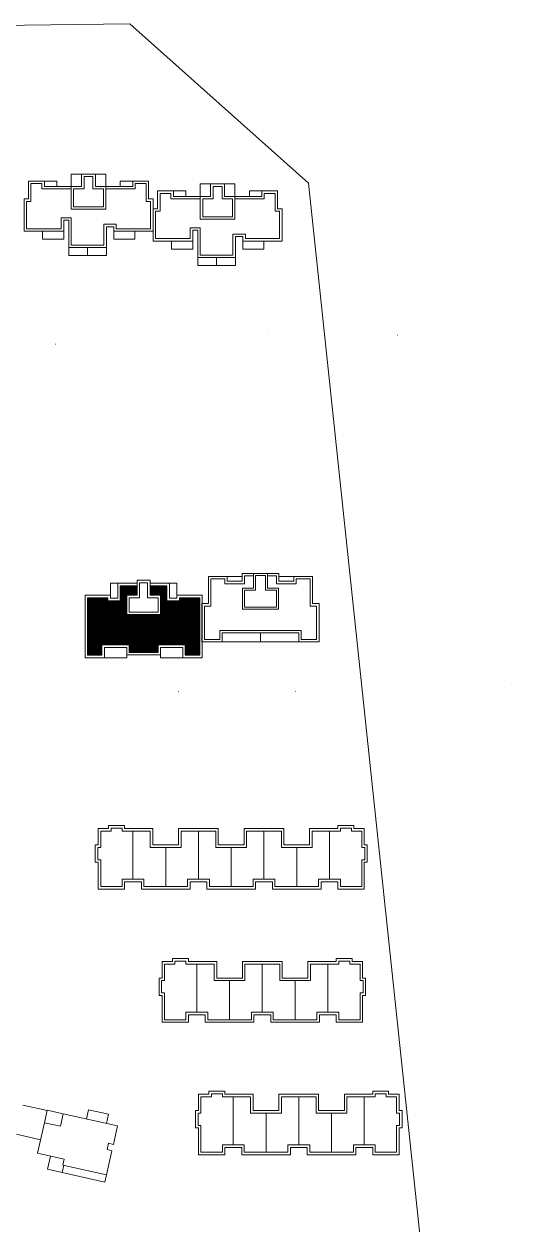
# Model space of a CAD drawing. Extents: x 741202 to 867202, y 603120 to 647617.
# Drawn here: x 811809 to 812989, y 612565 to 615464 of the extents above; entities that cross this region are included whole.
import ezdxf

# ---------------------------------------------------------------- set-up
doc = ezdxf.new("R2010")
doc.units = 0
doc.header["$LTSCALE"] = 1000
doc.header["$MEASUREMENT"] = 0
for name, color, linetype, lineweight in [('140', 2, 'CONTINUOUS', 5), ('DingDianTu', 5, 'CONTINUOUS', 0), ('s2', 1, 'CONTINUOUS', 5)]:
    doc.layers.add(name, color=color, linetype=linetype, lineweight=lineweight)

# ---------------------------------------------------------------- blocks, each defined once
blk = doc.blocks.new('dafasfd')
at = {"layer": 'DingDianTu', "color": 7, "const_width": 100}
blk.add_lwpolyline([(36368038, 16363912), (36368954, 16361479), (36372042, 16362641), (36374261, 16356745), (36369114, 16354807), (36369537, 16353684), (36361113, 16350514), (36359352, 16355194), (36360288, 16355546), (36359830, 16356763), (36358894, 16356410), (36357556, 16359967)], close=True, dxfattribs=at)
for points in [[(36363546, 16362221), (36362876, 16363999), (36359039, 16362555), (36359708, 16360777)], [(36371734, 16355794), (36372686, 16353267), (36369878, 16352210), (36369350, 16353614)]]:
    blk.add_lwpolyline(points, dxfattribs=at)
at = {"layer": 'DingDianTu', "color": 7}
for points in [[(36369878, 16352210), (36361642, 16349110), (36361113, 16350514)], [(36368038, 16363912), (36371127, 16365074), (36372042, 16362641)]]:
    blk.add_lwpolyline(points, dxfattribs=at)
blk = doc.blocks.new('*E30')
at = {"layer": 'DingDianTu', "color": 7, "xscale": 0.001000002024510444, "yscale": 0.001000000163912773, "zscale": 0.001, "rotation": 339.3761177849276}
blk.add_blockref('dafasfd', (22613, -20413), dxfattribs=at)
blk = doc.blocks.new('*E29')
at = {"layer": 'DingDianTu', "color": 7, "xscale": 0.001000002024510444, "yscale": 0.001000000163912773, "zscale": 0.001, "rotation": 339.3761177849276}
blk.add_blockref('dafasfd', (22613, -20413), dxfattribs=at)
blk = doc.blocks.new('*E28')
at = {"layer": 'DingDianTu', "color": 7, "xscale": 0.001000002024510444, "yscale": 0.001000000163912773, "zscale": 0.001, "rotation": 339.3761177849276}
blk.add_blockref('dafasfd', (22613, -20413), dxfattribs=at)
blk = doc.blocks.new('*E25')
at = {"layer": 'DingDianTu', "color": 7, "xscale": 0.001000002024510444, "yscale": 0.001000000163912773, "zscale": 0.001, "rotation": 339.3761177849276}
blk.add_blockref('dafasfd', (22613, -20413), dxfattribs=at)
blk = doc.blocks.new('*E24')
at = {"layer": 'DingDianTu', "color": 7, "xscale": 0.001000002024510444, "yscale": 0.001000000163912773, "zscale": 0.001, "rotation": 339.3761177849276}
blk.add_blockref('dafasfd', (22613, -20413), dxfattribs=at)
blk = doc.blocks.new('*E23')
at = {"layer": 'DingDianTu', "color": 7, "xscale": 0.001000002024510444, "yscale": 0.001000000163912773, "zscale": 0.001, "rotation": 339.3761177849276}
blk.add_blockref('dafasfd', (22613, -20413), dxfattribs=at)

msp = doc.modelspace()

# ---------------------------------------------------------------- hatches: boundary and pattern name
at = {"layer": 's2', "linetype": 'ByBlock'}
h = msp.add_hatch(dxfattribs=at)
h.set_pattern_fill('ANSI31', color=256, scale=1.2, style=0)
h.set_pattern_definition([(45, (392859.025, 60000), (-1.347038418, 1.347038418), [])])
h.paths.add_polyline_path([(812139.1, 614037.3), (812057.5, 614037.3), (812057.5, 614084.1), (812082.7, 614084.1), (812082.7, 614106.9), (812041.9, 614106.9), (812041.9, 614070.9), (812011.9, 614070.9), (812011.9, 614078.1), (811996.3, 614078.1), (811962.7, 614078.1), (811962.7, 613938.9), (811997.5, 613938.9), (811997.5, 613964.1), (812063.5, 613964.1), (812063.5, 613946.1), (812098.3, 613946.1), (812133.1, 613946.1), (812133.1, 613964.1), (812199.1, 613964.1), (812199.1, 613938.9), (812233.9, 613938.9), (812233.9, 614078.1), (812200.3, 614078.1), (812184.7, 614078.1), (812184.7, 614070.9), (812154.7, 614070.9), (812154.7, 614106.9), (812113.9, 614106.9), (812113.9, 614084.1), (812139.1, 614084.1)])

# ---------------------------------------------------------------- linework, layer by layer
at = {"layer": '140', "color": 7}
for p, q in [((812064.8, 615464.3), (807511.7, 615409.4)), ((812497.2, 615080), (812064.8, 615464.3)), ((811819.9, 615084.9), (811858.3, 615084.9)), ((811819.9, 615041.7), (811819.9, 615084.9)), ((811858.3, 615084.9), (811858.3, 615071.7)), ((811858.3, 615084.9), (811888.3, 615084.9)), ((811888.3, 615084.9), (811888.3, 615071.7)), ((811923.1, 615071.7), (811923.1, 615101.7)), ((811923.1, 615101.7), (811948.3, 615101.7)), ((811948.3, 615071.7), (811948.3, 615101.7)), ((811948.3, 615101.7), (811981.9, 615101.7)), ((811975.9, 615095.7), (811954.3, 615095.7)), ((811954.3, 615095.7), (811954.3, 615065.7)), ((811975.9, 615065.7), (811975.9, 615095.7)), ((811981.9, 615101.7), (811981.9, 615071.7)), ((811981.9, 615101.7), (812007.1, 615101.7)), ((812007.1, 615101.7), (812007.1, 615071.7)), ((812041.9, 615071.7), (812041.9, 615084.9)), ((812041.9, 615084.9), (812071.9, 615084.9)), ((812071.9, 615071.7), (812071.9, 615084.9)), ((812071.9, 615084.9), (812110.3, 615084.9)), ((812110.3, 615084.9), (812110.3, 615041.7)), ((811825.9, 615035.7), (811825.9, 615078.9)), ((811825.9, 615078.9), (811852.3, 615078.9)), ((811852.3, 615078.9), (811852.3, 615065.7)), ((811852.3, 615065.7), (811923.1, 615065.7)), ((811858.3, 615071.7), (811948.3, 615071.7)), ((811923.1, 615071.7), (811923.1, 615016.5)), ((811929.1, 615065.7), (811929.1, 615022.5)), ((811954.3, 615065.7), (811929.1, 615065.7)), ((812001.1, 615065.7), (811975.9, 615065.7)), ((811981.9, 615071.7), (812071.9, 615071.7)), ((812001.1, 615022.5), (812001.1, 615065.7)), ((812007.1, 615016.5), (812007.1, 615071.7)), ((812007.1, 615065.7), (812077.9, 615065.7)), ((812077.9, 615065.7), (812077.9, 615078.9)), ((812077.9, 615078.9), (812104.3, 615078.9)), ((812104.3, 615078.9), (812104.3, 615035.7)), ((812131.9, 615060.9), (812170.3, 615060.9)), ((812131.9, 615017.7), (812131.9, 615060.9)), ((812137.9, 615011.7), (812137.9, 615054.9)), ((812137.9, 615054.9), (812164.3, 615054.9)), ((812164.3, 615054.9), (812164.3, 615041.7)), ((812170.3, 615060.9), (812170.3, 615047.7)), ((812170.3, 615060.9), (812200.3, 615060.9)), ((812200.3, 615060.9), (812200.3, 615047.7)), ((812235.1, 615047.7), (812235.1, 615077.7)), ((812235.1, 615077.7), (812260.3, 615077.7)), ((812260.3, 615047.7), (812260.3, 615077.7)), ((812260.3, 615077.7), (812293.9, 615077.7)), ((812287.9, 615071.7), (812266.3, 615071.7)), ((812266.3, 615071.7), (812266.3, 615041.7)), ((812287.9, 615041.7), (812287.9, 615071.7)), ((812293.9, 615077.7), (812293.9, 615047.7)), ((812293.9, 615077.7), (812319.1, 615077.7)), ((812319.1, 615077.7), (812319.1, 615047.7)), ((812353.9, 615047.7), (812353.9, 615060.9)), ((812353.9, 615060.9), (812383.9, 615060.9)), ((812383.9, 615047.7), (812383.9, 615060.9)), ((812383.9, 615060.9), (812422.3, 615060.9)), ((812389.9, 615041.7), (812389.9, 615054.9)), ((812389.9, 615054.9), (812416.3, 615054.9)), ((812416.3, 615054.9), (812416.3, 615011.7)), ((812422.3, 615060.9), (812422.3, 615017.7)), ((812987.5, 610454.9), (812497.2, 615080)), ((811809.1, 614963.7), (811809.1, 615041.7)), ((811809.1, 615041.7), (811819.9, 615041.7)), ((811815.1, 614969.7), (811815.1, 615035.7)), ((811815.1, 615035.7), (811825.9, 615035.7)), ((812104.3, 615035.7), (812115.1, 615035.7)), ((812110.3, 615041.7), (812121.1, 615041.7)), ((812115.1, 615035.7), (812115.1, 614969.7)), ((812121.1, 615041.7), (812121.1, 614963.7)), ((812164.3, 615041.7), (812235.1, 615041.7)), ((812170.3, 615047.7), (812260.3, 615047.7)), ((812235.1, 615047.7), (812235.1, 614992.5)), ((812241.1, 615041.7), (812241.1, 614998.5)), ((812266.3, 615041.7), (812241.1, 615041.7)), ((812313.1, 615041.7), (812287.9, 615041.7)), ((812293.9, 615047.7), (812383.9, 615047.7)), ((812313.1, 614998.5), (812313.1, 615041.7)), ((812319.1, 614992.5), (812319.1, 615047.7)), ((812319.1, 615041.7), (812389.9, 615041.7)), ((811923.1, 614996.1), (811899.1, 614996.1)), ((811899.1, 614996.1), (811899.1, 614969.7)), ((811923.1, 615016.5), (812007.1, 615016.5)), ((811923.1, 614930.1), (811923.1, 614996.1)), ((811929.1, 615022.5), (812001.1, 615022.5)), ((812121.1, 614939.7), (812121.1, 615017.7)), ((812121.1, 615017.7), (812131.9, 615017.7)), ((812127.1, 614945.7), (812127.1, 615011.7)), ((812127.1, 615011.7), (812137.9, 615011.7)), ((812241.1, 614998.5), (812313.1, 614998.5)), ((812416.3, 615011.7), (812427.1, 615011.7)), ((812422.3, 615017.7), (812433.1, 615017.7)), ((812427.1, 615011.7), (812427.1, 614945.7)), ((812433.1, 615017.7), (812433.1, 614939.7)), ((811899.1, 614969.7), (811815.1, 614969.7)), ((811917.1, 614990.1), (811905.1, 614990.1)), ((811905.1, 614990.1), (811905.1, 614963.7)), ((811917.1, 614924.1), (811917.1, 614990.1)), ((812032.3, 614980.5), (812002.3, 614980.5)), ((812002.3, 614980.5), (812002.3, 614930.1)), ((812026.3, 614974.5), (812008.3, 614974.5)), ((812008.3, 614974.5), (812008.3, 614924.1)), ((812026.3, 614963.7), (812026.3, 614974.5)), ((812032.3, 614969.7), (812032.3, 614980.5)), ((812115.1, 614969.7), (812032.3, 614969.7)), ((812235.1, 614972.1), (812211.1, 614972.1)), ((812211.1, 614972.1), (812211.1, 614945.7)), ((812229.1, 614966.1), (812217.1, 614966.1)), ((812217.1, 614966.1), (812217.1, 614939.7)), ((812229.1, 614900.1), (812229.1, 614966.1)), ((812235.1, 614992.5), (812319.1, 614992.5)), ((812235.1, 614906.1), (812235.1, 614972.1)), ((811905.1, 614963.7), (811809.1, 614963.7)), ((811853.5, 614963.7), (811853.5, 614944.5)), ((811853.5, 614944.5), (811905.1, 614944.5)), ((811905.1, 614944.5), (811905.1, 614963.7)), ((812121.1, 614963.7), (812026.3, 614963.7)), ((812026.3, 614944.5), (812026.3, 614963.7)), ((812076.7, 614944.5), (812026.3, 614944.5)), ((812076.7, 614963.7), (812076.7, 614944.5)), ((812217.1, 614939.7), (812121.1, 614939.7)), ((812211.1, 614945.7), (812127.1, 614945.7)), ((812165.5, 614939.7), (812165.5, 614920.5)), ((812217.1, 614920.5), (812217.1, 614939.7)), ((812344.3, 614956.5), (812314.3, 614956.5)), ((812314.3, 614956.5), (812314.3, 614906.1)), ((812338.3, 614950.5), (812320.3, 614950.5)), ((812320.3, 614950.5), (812320.3, 614900.1)), ((812338.3, 614939.7), (812338.3, 614950.5)), ((812433.1, 614939.7), (812338.3, 614939.7)), ((812338.3, 614920.5), (812338.3, 614939.7)), ((812344.3, 614945.7), (812344.3, 614956.5)), ((812427.1, 614945.7), (812344.3, 614945.7)), ((812388.7, 614939.7), (812388.7, 614920.5)), ((812008.3, 614924.1), (811917.1, 614924.1)), ((811917.1, 614904.9), (811917.1, 614924.1)), ((812002.3, 614930.1), (811923.1, 614930.1)), ((811962.7, 614924.1), (811962.7, 614904.9)), ((812008.3, 614924.1), (812008.3, 614904.9)), ((812165.5, 614920.5), (812217.1, 614920.5)), ((812388.7, 614920.5), (812338.3, 614920.5)), ((812008.3, 614904.9), (811917.1, 614904.9)), ((812320.3, 614900.1), (812229.1, 614900.1)), ((812229.1, 614880.9), (812229.1, 614900.1)), ((812320.3, 614880.9), (812229.1, 614880.9)), ((812314.3, 614906.1), (812235.1, 614906.1)), ((812274.7, 614900.1), (812274.7, 614880.9)), ((812320.3, 614900.1), (812320.3, 614880.9)), ((812254.8, 614063.7), (812254.8, 614129.7)), ((812254.8, 614129.7), (812300.4, 614129.7)), ((812298, 614129.7), (812300.4, 614129.7)), ((812300.4, 614129.7), (812300.4, 614117.7)), ((812300.4, 614129.7), (812336.4, 614129.7)), ((812336.4, 614117.7), (812336.4, 614136.9)), ((812336.4, 614136.9), (812425.2, 614136.9)), ((812342.4, 614111.7), (812342.4, 614130.9)), ((812342.4, 614130.9), (812364, 614130.9)), ((812364, 614136.9), (812364, 614100.9)), ((812368.8, 614132.1), (812368.8, 614096.1)), ((812392.8, 614132.1), (812368.8, 614132.1)), ((812392.8, 614096.1), (812392.8, 614132.1)), ((812397.6, 614100.9), (812397.6, 614136.9)), ((812397.6, 614130.9), (812419.2, 614130.9)), ((812419.2, 614130.9), (812419.2, 614111.7)), ((812425.2, 614136.9), (812425.2, 614117.7)), ((812461.2, 614129.7), (812425.2, 614129.7)), ((812461.2, 614117.7), (812461.2, 614129.7)), ((812461.2, 614129.7), (812506.8, 614129.7)), ((812506.8, 614129.7), (812506.8, 614063.7)), ((812017.9, 614084.1), (812017.9, 614112.9)), ((812017.9, 614112.9), (812035.9, 614112.9)), ((812082.7, 614112.9), (812035.9, 614112.9)), ((812035.9, 614112.9), (812035.9, 614076.9)), ((812082.7, 614106.9), (812041.9, 614106.9)), ((812041.9, 614106.9), (812041.9, 614070.9)), ((812113.9, 614120.1), (812082.7, 614120.1)), ((812082.7, 614120.1), (812082.7, 614112.9)), ((812082.7, 614112.9), (812082.7, 614084.1)), ((812107.9, 614114.1), (812088.7, 614114.1)), ((812088.7, 614114.1), (812088.7, 614112.9)), ((812088.7, 614112.9), (812088.7, 614078.1)), ((812107.9, 614078.1), (812107.9, 614114.1)), ((812113.9, 614112.9), (812113.9, 614120.1)), ((812113.9, 614084.1), (812113.9, 614120.1)), ((812160.7, 614112.9), (812113.9, 614112.9)), ((812154.7, 614106.9), (812113.9, 614106.9)), ((812154.7, 614070.9), (812154.7, 614106.9)), ((812160.7, 614076.9), (812160.7, 614112.9)), ((812178.7, 614112.9), (812160.7, 614112.9)), ((812178.7, 614084.1), (812178.7, 614112.9)), ((812260.8, 614057.7), (812260.8, 614123.7)), ((812260.8, 614123.7), (812294.4, 614123.7)), ((812294.4, 614123.7), (812294.4, 614111.7)), ((812294.4, 614111.7), (812342.4, 614111.7)), ((812300.4, 614117.7), (812336.4, 614117.7)), ((812364, 614100.9), (812337.6, 614100.9)), ((812337.6, 614100.9), (812337.6, 614050.5)), ((812368.8, 614096.1), (812342.4, 614096.1)), ((812342.4, 614096.1), (812342.4, 614055.3)), ((812419.2, 614096.1), (812392.8, 614096.1)), ((812424, 614100.9), (812397.6, 614100.9)), ((812419.2, 614111.7), (812467.2, 614111.7)), ((812419.2, 614055.3), (812419.2, 614096.1)), ((812424, 614050.5), (812424, 614100.9)), ((812425.2, 614117.7), (812461.2, 614117.7)), ((812467.2, 614111.7), (812467.2, 614123.7)), ((812467.2, 614123.7), (812500.8, 614123.7)), ((812500.8, 614123.7), (812500.8, 614057.7)), ((811996.3, 614084.1), (811956.7, 614084.1)), ((811956.7, 614084.1), (811956.7, 613932.9)), ((811996.3, 614078.1), (811962.7, 614078.1)), ((811962.7, 614078.1), (811962.7, 613938.9)), ((812017.9, 614084.1), (811996.3, 614084.1)), ((812011.9, 614078.1), (811996.3, 614078.1)), ((812011.9, 614070.9), (812011.9, 614078.1)), ((812041.9, 614070.9), (812011.9, 614070.9)), ((812017.9, 614076.9), (812017.9, 614084.1)), ((812035.9, 614076.9), (812017.9, 614076.9)), ((812082.7, 614084.1), (812057.5, 614084.1)), ((812057.5, 614084.1), (812057.5, 614037.3)), ((812088.7, 614078.1), (812063.5, 614078.1)), ((812063.5, 614078.1), (812063.5, 614043.3)), ((812133.1, 614078.1), (812107.9, 614078.1)), ((812139.1, 614084.1), (812113.9, 614084.1)), ((812133.1, 614043.3), (812133.1, 614078.1)), ((812139.1, 614037.3), (812139.1, 614084.1)), ((812184.7, 614070.9), (812154.7, 614070.9)), ((812178.7, 614076.9), (812160.7, 614076.9)), ((812200.3, 614084.1), (812178.7, 614084.1)), ((812178.7, 614084.1), (812178.7, 614076.9)), ((812200.3, 614078.1), (812184.7, 614078.1)), ((812184.7, 614078.1), (812184.7, 614070.9)), ((812239.9, 614084.1), (812200.3, 614084.1)), ((812233.9, 614078.1), (812200.3, 614078.1)), ((812233.9, 613938.9), (812233.9, 614078.1)), ((812239.9, 613932.9), (812239.9, 614084.1)), ((812057.5, 614037.3), (812139.1, 614037.3)), ((812063.5, 614043.3), (812133.1, 614043.3)), ((812239.2, 613971.3), (812239.2, 614063.7)), ((812239.2, 614063.7), (812254.8, 614063.7)), ((812245.2, 613977.3), (812245.2, 614057.7)), ((812245.2, 614057.7), (812260.8, 614057.7)), ((812337.6, 614051.7), (812337.6, 614050.5)), ((812337.6, 614050.5), (812424, 614050.5)), ((812342.4, 614055.3), (812419.2, 614055.3)), ((812422.8, 614050.5), (812424, 614050.5)), ((812500.8, 614057.7), (812516.4, 614057.7)), ((812506.8, 614063.7), (812522.4, 614063.7)), ((812516.4, 614057.7), (812516.4, 613977.3)), ((812522.4, 614063.7), (812522.4, 613971.3)), ((812380.8, 613998.9), (812282.4, 613998.9)), ((812282.4, 613998.9), (812282.4, 613977.3)), ((812380.8, 613992.9), (812288.4, 613992.9)), ((812288.4, 613992.9), (812288.4, 613971.3)), ((812479.2, 613998.9), (812380.8, 613998.9)), ((812473.2, 613992.9), (812380.8, 613992.9)), ((812380.8, 613992.9), (812380.8, 613971.3)), ((812473.2, 613971.3), (812473.2, 613992.9)), ((812479.2, 613977.3), (812479.2, 613998.9)), ((811997.5, 613938.9), (811997.5, 613964.1)), ((811997.5, 613964.1), (812063.5, 613964.1)), ((812003.5, 613932.9), (812003.5, 613958.1)), ((812003.5, 613958.1), (812057.5, 613958.1)), ((812057.5, 613958.1), (812057.5, 613940.1)), ((812063.5, 613964.1), (812063.5, 613946.1)), ((812133.1, 613946.1), (812133.1, 613964.1)), ((812133.1, 613964.1), (812199.1, 613964.1)), ((812139.1, 613940.1), (812139.1, 613958.1)), ((812139.1, 613958.1), (812193.1, 613958.1)), ((812193.1, 613958.1), (812193.1, 613932.9)), ((812199.1, 613964.1), (812199.1, 613938.9)), ((812288.4, 613971.3), (812239.2, 613971.3)), ((812282.4, 613977.3), (812245.2, 613977.3)), ((812380.8, 613971.3), (812288.4, 613971.3)), ((812380.8, 613971.3), (812473.2, 613971.3)), ((812522.4, 613971.3), (812473.2, 613971.3)), ((812516.4, 613977.3), (812479.2, 613977.3)), ((811956.7, 613932.9), (812003.5, 613932.9)), ((811962.7, 613938.9), (811997.5, 613938.9)), ((812003.5, 613932.9), (812057.5, 613932.9)), ((812057.5, 613940.1), (812098.3, 613940.1)), ((812057.5, 613932.9), (812057.5, 613940.1)), ((812063.5, 613946.1), (812098.3, 613946.1)), ((812098.3, 613946.1), (812133.1, 613946.1)), ((812098.3, 613940.1), (812139.1, 613940.1)), ((812139.1, 613932.9), (812139.1, 613940.1)), ((812193.1, 613932.9), (812139.1, 613932.9)), ((812193.1, 613932.9), (812239.9, 613932.9)), ((812199.1, 613938.9), (812233.9, 613938.9)), ((811988.5, 613480.8), (811988.5, 613520.4)), ((811988.5, 613520.4), (812013.7, 613520.4)), ((812013.7, 613520.4), (812013.7, 613527.6)), ((812013.7, 613527.6), (812052.1, 613527.6)), ((812019.7, 613514.4), (812019.7, 613521.6)), ((812019.7, 613521.6), (812046.1, 613521.6)), ((812046.1, 613521.6), (812046.1, 613514.4)), ((812052.1, 613527.6), (812052.1, 613520.4)), ((812052.1, 613520.4), (812120.5, 613520.4)), ((812120.5, 613520.4), (812120.5, 613480.8)), ((812182.9, 613480.8), (812182.9, 613520.4)), ((812182.9, 613520.4), (812278.9, 613520.4)), ((812278.9, 613520.4), (812278.9, 613480.8)), ((812341.3, 613480.8), (812341.3, 613520.4)), ((812341.3, 613520.4), (812437.3, 613520.4)), ((812437.3, 613520.4), (812437.3, 613480.8)), ((812499.7, 613480.8), (812499.7, 613520.4)), ((812499.7, 613520.4), (812568.1, 613520.4)), ((812568.1, 613520.4), (812568.1, 613527.6)), ((812568.1, 613527.6), (812606.5, 613527.6)), ((812574.1, 613514.4), (812574.1, 613521.6)), ((812574.1, 613521.6), (812600.5, 613521.6)), ((812600.5, 613521.6), (812600.5, 613514.4)), ((812606.5, 613527.6), (812606.5, 613520.4)), ((812606.5, 613520.4), (812631.7, 613520.4)), ((812631.7, 613520.4), (812631.7, 613480.8)), ((811994.5, 613474.8), (811994.5, 613514.4)), ((811994.5, 613514.4), (812019.7, 613514.4)), ((812046.1, 613514.4), (812114.5, 613514.4)), ((812072.5, 613398), (812072.5, 613514.4)), ((812114.5, 613514.4), (812114.5, 613474.8)), ((812188.9, 613474.8), (812188.9, 613514.4)), ((812188.9, 613514.4), (812272.9, 613514.4)), ((812230.9, 613398), (812230.9, 613514.4)), ((812230.9, 613398), (812230.9, 613514.4)), ((812272.9, 613514.4), (812272.9, 613474.8)), ((812347.3, 613474.8), (812347.3, 613514.4)), ((812347.3, 613514.4), (812431.3, 613514.4)), ((812389.3, 613398), (812389.3, 613514.4)), ((812389.3, 613398), (812389.3, 613514.4)), ((812389.3, 613398), (812389.3, 613514.4)), ((812389.3, 613398), (812389.3, 613514.4)), ((812431.3, 613514.4), (812431.3, 613474.8)), ((812505.7, 613474.8), (812505.7, 613514.4)), ((812505.7, 613514.4), (812574.1, 613514.4)), ((812547.7, 613398), (812547.7, 613514.4)), ((812600.5, 613514.4), (812625.7, 613514.4)), ((812625.7, 613514.4), (812625.7, 613474.8)), ((811981.3, 613438.8), (811981.3, 613480.8)), ((811981.3, 613480.8), (811988.5, 613480.8)), ((811987.3, 613444.8), (811987.3, 613474.8)), ((811987.3, 613474.8), (811994.5, 613474.8)), ((812114.5, 613474.8), (812188.9, 613474.8)), ((812120.5, 613480.8), (812182.9, 613480.8)), ((812151.7, 613474.8), (812151.7, 613380)), ((812151.7, 613474.8), (812151.7, 613380)), ((812272.9, 613474.8), (812347.3, 613474.8)), ((812278.9, 613480.8), (812341.3, 613480.8)), ((812310.1, 613474.8), (812310.1, 613380)), ((812310.1, 613474.8), (812310.1, 613380)), ((812310.1, 613474.8), (812310.1, 613380)), ((812310.1, 613474.8), (812310.1, 613380)), ((812431.3, 613474.8), (812505.7, 613474.8)), ((812437.3, 613480.8), (812499.7, 613480.8)), ((812468.5, 613474.8), (812468.5, 613380)), ((812468.5, 613474.8), (812468.5, 613380)), ((812468.5, 613474.8), (812468.5, 613380)), ((812468.5, 613474.8), (812468.5, 613380)), ((812625.7, 613474.8), (812632.9, 613474.8)), ((812631.7, 613480.8), (812638.9, 613480.8)), ((812632.9, 613474.8), (812632.9, 613444.8)), ((812638.9, 613480.8), (812638.9, 613438.8)), ((811988.5, 613438.8), (811981.3, 613438.8)), ((811994.5, 613444.8), (811987.3, 613444.8)), ((811988.5, 613374), (811988.5, 613438.8)), ((811994.5, 613380), (811994.5, 613444.8)), ((812632.9, 613444.8), (812625.7, 613444.8)), ((812625.7, 613444.8), (812625.7, 613380)), ((812638.9, 613438.8), (812631.7, 613438.8)), ((812631.7, 613438.8), (812631.7, 613374)), ((812052.1, 613374), (811988.5, 613374)), ((812046.1, 613380), (811994.5, 613380)), ((812098.9, 613398), (812046.1, 613398)), ((812046.1, 613398), (812046.1, 613380)), ((812092.9, 613392), (812052.1, 613392)), ((812052.1, 613392), (812052.1, 613374)), ((812092.9, 613374), (812092.9, 613392)), ((812151.7, 613374), (812092.9, 613374)), ((812098.9, 613380), (812098.9, 613398)), ((812204.5, 613380), (812098.9, 613380)), ((812210.5, 613374), (812151.7, 613374)), ((812257.3, 613398), (812204.5, 613398)), ((812204.5, 613398), (812204.5, 613383)), ((812204.5, 613383), (812204.5, 613380)), ((812251.3, 613392), (812210.5, 613392)), ((812210.5, 613392), (812210.5, 613374)), ((812251.3, 613374), (812251.3, 613392)), ((812368.9, 613374), (812251.3, 613374)), ((812257.3, 613380), (812257.3, 613398)), ((812304.1, 613380), (812257.3, 613380)), ((812362.9, 613380), (812304.1, 613380)), ((812415.7, 613398), (812362.9, 613398)), ((812362.9, 613398), (812362.9, 613380)), ((812409.7, 613392), (812368.9, 613392)), ((812368.9, 613392), (812368.9, 613374)), ((812409.7, 613374), (812409.7, 613392)), ((812527.3, 613374), (812409.7, 613374)), ((812415.7, 613383), (812415.7, 613398)), ((812415.7, 613380), (812415.7, 613383)), ((812521.3, 613380), (812415.7, 613380)), ((812574.1, 613398), (812521.3, 613398)), ((812521.3, 613398), (812521.3, 613380)), ((812568.1, 613392), (812527.3, 613392)), ((812527.3, 613392), (812527.3, 613374)), ((812568.1, 613374), (812568.1, 613392)), ((812631.7, 613374), (812568.1, 613374)), ((812574.1, 613380), (812574.1, 613398)), ((812625.7, 613380), (812574.1, 613380)), ((812142.9, 613159.2), (812142.9, 613198.8)), ((812142.9, 613198.8), (812168.1, 613198.8)), ((812168.1, 613198.8), (812168.1, 613206)), ((812168.1, 613206), (812206.5, 613206)), ((812174.1, 613192.8), (812174.1, 613200)), ((812174.1, 613200), (812200.5, 613200)), ((812200.5, 613200), (812200.5, 613192.8)), ((812206.5, 613206), (812206.5, 613198.8)), ((812206.5, 613198.8), (812274.9, 613198.8)), ((812274.9, 613198.8), (812274.9, 613159.2)), ((812337.3, 613159.2), (812337.3, 613198.8)), ((812337.3, 613198.8), (812433.3, 613198.8)), ((812433.3, 613198.8), (812433.3, 613159.2)), ((812495.7, 613159.2), (812495.7, 613198.8)), ((812495.7, 613198.8), (812564.1, 613198.8)), ((812564.1, 613198.8), (812564.1, 613206)), ((812564.1, 613206), (812602.5, 613206)), ((812596.5, 613200), (812570.1, 613200)), ((812570.1, 613200), (812570.1, 613192.8)), ((812596.5, 613192.8), (812596.5, 613200)), ((812602.5, 613206), (812602.5, 613198.8)), ((812602.5, 613198.8), (812627.7, 613198.8)), ((812627.7, 613198.8), (812627.7, 613159.2)), ((812148.9, 613153.2), (812148.9, 613192.8)), ((812148.9, 613192.8), (812174.1, 613192.8)), ((812200.5, 613192.8), (812268.9, 613192.8)), ((812226.9, 613076.4), (812226.9, 613192.8)), ((812268.9, 613192.8), (812268.9, 613153.2)), ((812343.3, 613153.2), (812343.3, 613192.8)), ((812343.3, 613192.8), (812385.3, 613192.8)), ((812385.3, 613076.4), (812385.3, 613192.8)), ((812385.3, 613076.4), (812385.3, 613192.8)), ((812385.3, 613076.4), (812385.3, 613192.8)), ((812385.3, 613076.4), (812385.3, 613192.8)), ((812427.3, 613192.8), (812385.3, 613192.8)), ((812427.3, 613153.2), (812427.3, 613192.8)), ((812570.1, 613192.8), (812501.7, 613192.8)), ((812501.7, 613192.8), (812501.7, 613153.2)), ((812543.7, 613076.4), (812543.7, 613192.8)), ((812621.7, 613192.8), (812596.5, 613192.8)), ((812621.7, 613153.2), (812621.7, 613192.8)), ((812135.7, 613117.2), (812135.7, 613159.2)), ((812135.7, 613159.2), (812142.9, 613159.2)), ((812141.7, 613123.2), (812141.7, 613153.2)), ((812141.7, 613153.2), (812148.9, 613153.2)), ((812268.9, 613153.2), (812343.3, 613153.2)), ((812274.9, 613159.2), (812337.3, 613159.2)), ((812306.1, 613153.2), (812306.1, 613058.4)), ((812306.1, 613153.2), (812306.1, 613058.4)), ((812501.7, 613153.2), (812427.3, 613153.2)), ((812433.3, 613159.2), (812495.7, 613159.2)), ((812464.5, 613153.2), (812464.5, 613058.4)), ((812464.5, 613153.2), (812464.5, 613058.4)), ((812628.9, 613153.2), (812621.7, 613153.2)), ((812627.7, 613159.2), (812634.9, 613159.2)), ((812628.9, 613123.2), (812628.9, 613153.2)), ((812634.9, 613159.2), (812634.9, 613117.2)), ((812142.9, 613117.2), (812135.7, 613117.2)), ((812148.9, 613123.2), (812141.7, 613123.2)), ((812142.9, 613052.4), (812142.9, 613117.2)), ((812148.9, 613058.4), (812148.9, 613123.2)), ((812621.7, 613058.4), (812621.7, 613123.2)), ((812621.7, 613123.2), (812628.9, 613123.2)), ((812634.9, 613117.2), (812627.7, 613117.2)), ((812627.7, 613117.2), (812627.7, 613052.4)), ((812206.5, 613052.4), (812142.9, 613052.4)), ((812200.5, 613058.4), (812148.9, 613058.4)), ((812253.3, 613076.4), (812200.5, 613076.4)), ((812200.5, 613076.4), (812200.5, 613058.4)), ((812247.3, 613070.4), (812206.5, 613070.4)), ((812206.5, 613070.4), (812206.5, 613052.4)), ((812247.3, 613052.4), (812247.3, 613070.4)), ((812306.1, 613052.4), (812247.3, 613052.4)), ((812253.3, 613058.4), (812253.3, 613076.4)), ((812358.9, 613058.4), (812253.3, 613058.4)), ((812364.9, 613052.4), (812306.1, 613052.4)), ((812385.3, 613076.4), (812358.9, 613076.4)), ((812358.9, 613076.4), (812358.9, 613061.4)), ((812358.9, 613061.4), (812358.9, 613058.4)), ((812405.7, 613070.4), (812364.9, 613070.4)), ((812364.9, 613070.4), (812364.9, 613052.4)), ((812385.3, 613076.4), (812411.7, 613076.4)), ((812405.7, 613052.4), (812405.7, 613070.4)), ((812523.3, 613052.4), (812405.7, 613052.4)), ((812411.7, 613076.4), (812411.7, 613061.4)), ((812411.7, 613061.4), (812411.7, 613058.4)), ((812411.7, 613058.4), (812517.3, 613058.4)), ((812517.3, 613058.4), (812517.3, 613076.4)), ((812517.3, 613076.4), (812570.1, 613076.4)), ((812564.1, 613070.4), (812523.3, 613070.4)), ((812523.3, 613070.4), (812523.3, 613052.4)), ((812564.1, 613052.4), (812564.1, 613070.4)), ((812627.7, 613052.4), (812564.1, 613052.4)), ((812570.1, 613076.4), (812570.1, 613058.4)), ((812570.1, 613058.4), (812621.7, 613058.4)), ((812231, 612838.9), (812231, 612878.5)), ((812231, 612878.5), (812256.2, 612878.5)), ((812256.2, 612878.5), (812256.2, 612885.7)), ((812256.2, 612885.7), (812294.6, 612885.7)), ((812262.2, 612872.5), (812262.2, 612879.7)), ((812262.2, 612879.7), (812288.6, 612879.7)), ((812288.6, 612879.7), (812288.6, 612872.5)), ((812294.6, 612885.7), (812294.6, 612878.5)), ((812294.6, 612878.5), (812363, 612878.5)), ((812363, 612878.5), (812363, 612838.9)), ((812425.4, 612838.9), (812425.4, 612878.5)), ((812425.4, 612878.5), (812521.4, 612878.5)), ((812521.4, 612878.5), (812521.4, 612838.9)), ((812583.8, 612838.9), (812583.8, 612878.5)), ((812583.8, 612878.5), (812652.2, 612878.5)), ((812652.2, 612878.5), (812652.2, 612885.7)), ((812652.2, 612885.7), (812690.6, 612885.7)), ((812684.6, 612879.7), (812658.2, 612879.7)), ((812658.2, 612879.7), (812658.2, 612872.5)), ((812684.6, 612872.5), (812684.6, 612879.7)), ((812690.6, 612885.7), (812690.6, 612878.5)), ((812690.6, 612878.5), (812715.8, 612878.5)), ((812715.8, 612878.5), (812715.8, 612838.9)), ((811865.1, 612838.9), (811806.6, 612852.1)), ((812237, 612832.9), (812237, 612872.5)), ((812237, 612872.5), (812262.2, 612872.5)), ((812288.6, 612872.5), (812357, 612872.5)), ((812315, 612756.1), (812315, 612872.5)), ((812357, 612872.5), (812357, 612832.9)), ((812431.4, 612832.9), (812431.4, 612872.5)), ((812431.4, 612872.5), (812473.4, 612872.5)), ((812473.4, 612756.1), (812473.4, 612872.5)), ((812473.4, 612756.1), (812473.4, 612872.5)), ((812473.4, 612756.1), (812473.4, 612872.5)), ((812473.4, 612756.1), (812473.4, 612872.5)), ((812515.4, 612872.5), (812473.4, 612872.5)), ((812515.4, 612832.9), (812515.4, 612872.5)), ((812658.2, 612872.5), (812589.8, 612872.5)), ((812589.8, 612872.5), (812589.8, 612832.9)), ((812631.8, 612756.1), (812631.8, 612872.5)), ((812709.8, 612872.5), (812684.6, 612872.5)), ((812709.8, 612832.9), (812709.8, 612872.5)), ((811865.4, 612840), (811858.5, 612809.6)), ((811904, 612831.3), (811865.4, 612840)), ((811904, 612831.3), (811897.1, 612800.9)), ((812035.1, 612801.7), (811904, 612831.3)), ((811960.2, 612818.7), (811965.2, 612840.9)), ((811965.2, 612840.9), (812013.2, 612830.1)), ((812013.2, 612830.1), (812008.2, 612807.8)), ((812223.8, 612796.9), (812223.8, 612838.9)), ((812223.8, 612838.9), (812231, 612838.9)), ((812229.8, 612802.9), (812229.8, 612832.9)), ((812229.8, 612832.9), (812237, 612832.9)), ((812357, 612832.9), (812431.4, 612832.9)), ((812363, 612838.9), (812425.4, 612838.9)), ((812394.2, 612832.9), (812394.2, 612738.1)), ((812394.2, 612832.9), (812394.2, 612738.1)), ((812589.8, 612832.9), (812515.4, 612832.9)), ((812521.4, 612838.9), (812583.8, 612838.9)), ((812552.6, 612832.9), (812552.6, 612738.1)), ((812552.6, 612832.9), (812552.6, 612738.1)), ((812717, 612832.9), (812709.8, 612832.9)), ((812715.8, 612838.9), (812723, 612838.9)), ((812717, 612802.9), (812717, 612832.9)), ((812723, 612838.9), (812723, 612796.9)), ((811858.5, 612809.6), (811841.9, 612735.9)), ((811897.1, 612800.9), (811858.5, 612809.6)), ((812025.1, 612757.3), (812035.1, 612801.7)), ((812231, 612796.9), (812223.8, 612796.9)), ((812237, 612802.9), (812229.8, 612802.9)), ((812231, 612732.1), (812231, 612796.9)), ((812237, 612738.1), (812237, 612802.9)), ((812709.8, 612738.1), (812709.8, 612802.9)), ((812709.8, 612802.9), (812717, 612802.9)), ((812723, 612796.9), (812715.8, 612796.9)), ((812715.8, 612796.9), (812715.8, 612732.1)), ((811849.2, 612768.6), (811790.7, 612781.8)), ((811841.9, 612735.9), (811906.2, 612721.3)), ((812008.4, 612683.5), (812021.6, 612742)), ((812009.9, 612744.7), (812013.3, 612759.9)), ((812021.6, 612742), (812009.9, 612744.7)), ((812013.3, 612759.9), (812025.1, 612757.3)), ((812288.6, 612738.1), (812237, 612738.1)), ((812341.4, 612756.1), (812288.6, 612756.1)), ((812288.6, 612756.1), (812288.6, 612738.1)), ((812335.4, 612750.1), (812294.6, 612750.1)), ((812294.6, 612750.1), (812294.6, 612732.1)), ((812335.4, 612732.1), (812335.4, 612750.1)), ((812341.4, 612738.1), (812341.4, 612756.1)), ((812447, 612738.1), (812341.4, 612738.1)), ((812473.4, 612756.1), (812447, 612756.1)), ((812447, 612756.1), (812447, 612741.1)), ((812447, 612741.1), (812447, 612738.1)), ((812493.8, 612750.1), (812453, 612750.1)), ((812453, 612750.1), (812453, 612732.1)), ((812473.4, 612756.1), (812499.8, 612756.1)), ((812493.8, 612732.1), (812493.8, 612750.1)), ((812499.8, 612756.1), (812499.8, 612741.1)), ((812499.8, 612741.1), (812499.8, 612738.1)), ((812499.8, 612738.1), (812605.4, 612738.1)), ((812605.4, 612738.1), (812605.4, 612756.1)), ((812605.4, 612756.1), (812658.2, 612756.1)), ((812652.2, 612750.1), (812611.4, 612750.1)), ((812611.4, 612750.1), (812611.4, 612732.1)), ((812652.2, 612732.1), (812652.2, 612750.1)), ((812658.2, 612756.1), (812658.2, 612738.1)), ((812658.2, 612738.1), (812709.8, 612738.1)), ((811873.5, 612728.7), (811866.3, 612697.1)), ((811901.4, 612689.2), (811905.4, 612706.8)), ((811906.2, 612721.3), (811903.1, 612707.3)), ((811903.1, 612707.3), (812008.4, 612683.5)), ((812294.6, 612732.1), (812231, 612732.1)), ((812394.2, 612732.1), (812335.4, 612732.1)), ((812453, 612732.1), (812394.2, 612732.1)), ((812611.4, 612732.1), (812493.8, 612732.1)), ((812715.8, 612732.1), (812652.2, 612732.1)), ((811866.3, 612697.1), (811901.4, 612689.2)), ((811901.4, 612689.2), (812004.5, 612666)), ((812004.5, 612666), (812008.4, 612683.5))]:
    msp.add_line(p, q, dxfattribs=at)

# ---------------------------------------------------------------- block references
at = {"layer": '140', "color": 7, "xscale": 0.01199999998789281, "yscale": 0.01200000004610047, "zscale": 0.012}
for name, p in [('*E29', (811650.7, 614927.7)), ('*E28', (811962.7, 614927.7)), ('*E30', (811136.8, 614905.7)), ('*E23', (812239.9, 614084.1)), ('*E25', (811433.4, 614066.8)), ('*E24', (811716.6, 614066.8))]:
    msp.add_blockref(name, p, dxfattribs=at)

doc.saveas('drawing.dxf')
